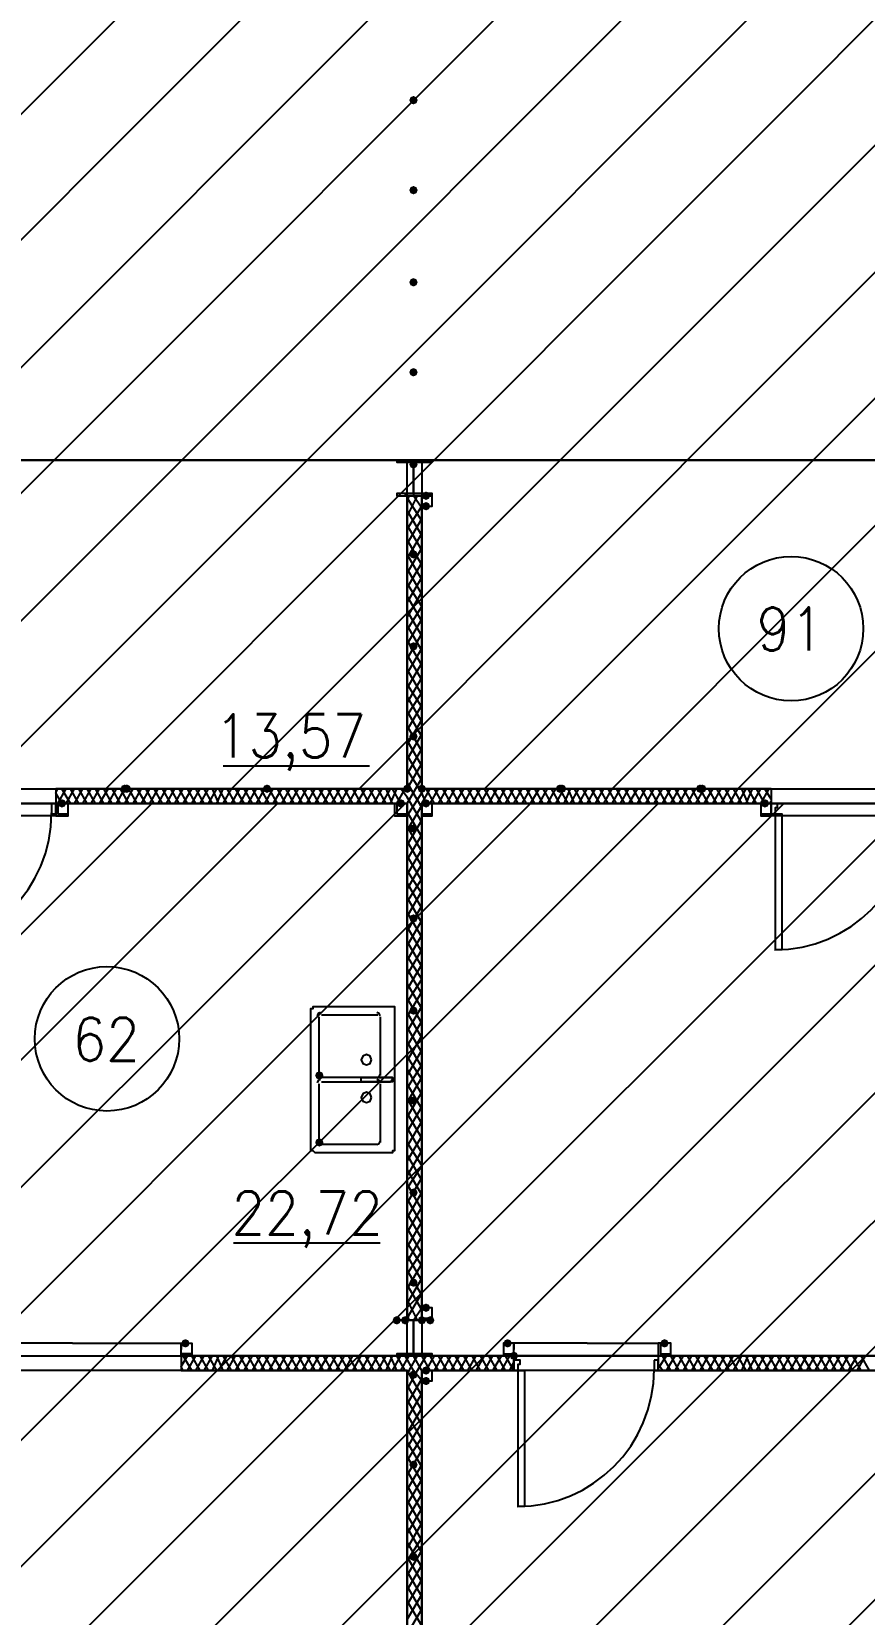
# Model space of a CAD drawing. Header units: millimetres. Extents: x 0 to 420, y 0 to 297.
# Drawn here: x 353.38 to 370.23, y 147.98 to 179.99 of the extents above; entities that cross this region are included whole.
import ezdxf

# ---------------------------------------------------------------- set-up
doc = ezdxf.new("R2010")
doc.units = ezdxf.units.MM
doc.layers.get('0').update_dxf_attribs({"linetype": 'CONTINUOUS'})
doc.styles.get("Standard").update_dxf_attribs({"font": 'STANDARD'})

msp = doc.modelspace()

# ---------------------------------------------------------------- hatches: boundary and pattern name
at = {"true_color": 0x000007}
for points in [[(361.188, 178.604333), (361.163129, 178.544537), (361.103333, 178.519667), (361.043537, 178.544537), (361.018667, 178.604333), (361.043537, 178.664129), (361.103333, 178.689), (361.163129, 178.664129)], [(361.188, 176.784), (361.163129, 176.724204), (361.103333, 176.699333), (361.043537, 176.724204), (361.018667, 176.784), (361.043537, 176.843796), (361.103333, 176.868667), (361.163129, 176.843796)], [(361.188, 174.921333), (361.163129, 174.861537), (361.103333, 174.836667), (361.043537, 174.861537), (361.018667, 174.921333), (361.043537, 174.981129), (361.103333, 175.006), (361.163129, 174.981129)], [(361.188, 173.101), (361.163129, 173.041204), (361.103333, 173.016333), (361.043537, 173.041204), (361.018667, 173.101), (361.043537, 173.160796), (361.103333, 173.185667), (361.163129, 173.160796)], [(361.188, 171.238333), (361.163129, 171.178537), (361.103333, 171.153667), (361.043537, 171.178537), (361.018667, 171.238333), (361.043537, 171.298129), (361.103333, 171.323), (361.163129, 171.298129)], [(361.442, 170.603333), (361.417129, 170.543537), (361.357333, 170.518667), (361.297537, 170.543537), (361.272667, 170.603333), (361.297537, 170.663129), (361.357333, 170.688), (361.417129, 170.663129)], [(361.442, 170.391667), (361.417129, 170.331871), (361.357333, 170.307), (361.297537, 170.331871), (361.272667, 170.391667), (361.297537, 170.451462), (361.357333, 170.476333), (361.417129, 170.451463)], [(361.188, 169.418), (361.163129, 169.358204), (361.103333, 169.333333), (361.043537, 169.358204), (361.018667, 169.418), (361.043537, 169.477796), (361.103333, 169.502667), (361.163129, 169.477796)], [(361.188, 167.555333), (361.163129, 167.495537), (361.103333, 167.470667), (361.043537, 167.495537), (361.018667, 167.555333), (361.043537, 167.615129), (361.103333, 167.64), (361.163129, 167.615129)], [(361.188, 165.735), (361.163129, 165.675204), (361.103333, 165.650333), (361.043537, 165.675204), (361.018667, 165.735), (361.043537, 165.794796), (361.103333, 165.819667), (361.163129, 165.794796)], [(354.076, 164.380333), (354.051129, 164.320537), (353.991333, 164.295667), (353.931537, 164.320537), (353.906667, 164.380333), (353.931537, 164.440129), (353.991333, 164.465), (354.051129, 164.440129)], [(360.934, 164.380333), (360.909129, 164.320537), (360.849333, 164.295667), (360.789537, 164.320537), (360.764667, 164.380333), (360.789537, 164.440129), (360.849333, 164.465), (360.909129, 164.440129)], [(361.442, 164.380333), (361.417129, 164.320537), (361.357333, 164.295667), (361.297537, 164.320537), (361.272667, 164.380333), (361.297537, 164.440129), (361.357333, 164.465), (361.417129, 164.440129)], [(368.3, 164.380333), (368.275129, 164.320537), (368.215333, 164.295667), (368.155538, 164.320537), (368.130667, 164.380333), (368.155537, 164.440129), (368.215333, 164.465), (368.275129, 164.440129)], [(361.188, 163.872333), (361.163129, 163.812537), (361.103333, 163.787667), (361.043537, 163.812537), (361.018667, 163.872333), (361.043537, 163.932129), (361.103333, 163.957), (361.163129, 163.932129)], [(361.188, 162.052), (361.163129, 161.992204), (361.103333, 161.967333), (361.043537, 161.992204), (361.018667, 162.052), (361.043537, 162.111796), (361.103333, 162.136667), (361.163129, 162.111796)], [(361.188, 160.189333), (361.163129, 160.129537), (361.103333, 160.104667), (361.043537, 160.129537), (361.018667, 160.189333), (361.043537, 160.249129), (361.103333, 160.274), (361.163129, 160.249129)], [(359.283, 158.877), (359.258129, 158.817204), (359.198333, 158.792333), (359.138537, 158.817204), (359.113667, 158.877), (359.138537, 158.936796), (359.198333, 158.961667), (359.258129, 158.936796)], [(361.188, 158.369), (361.163129, 158.309204), (361.103333, 158.284333), (361.043537, 158.309204), (361.018667, 158.369), (361.043537, 158.428796), (361.103333, 158.453667), (361.163129, 158.428796)], [(359.283, 157.522333), (359.258129, 157.462538), (359.198333, 157.437667), (359.138537, 157.462538), (359.113667, 157.522333), (359.138537, 157.582129), (359.198333, 157.607), (359.258129, 157.582129)], [(361.188, 156.506333), (361.163129, 156.446537), (361.103333, 156.421667), (361.043537, 156.446537), (361.018667, 156.506333), (361.043537, 156.566129), (361.103333, 156.591), (361.163129, 156.566129)], [(361.188, 154.686), (361.163129, 154.626204), (361.103333, 154.601333), (361.043537, 154.626204), (361.018667, 154.686), (361.043537, 154.745796), (361.103333, 154.770667), (361.163129, 154.745796)], [(360.849333, 153.924), (360.824462, 153.864204), (360.764667, 153.839333), (360.704871, 153.864204), (360.68, 153.924), (360.704871, 153.983796), (360.764667, 154.008667), (360.824462, 153.983796)], [(361.018667, 153.924), (360.993796, 153.864204), (360.934, 153.839333), (360.874204, 153.864204), (360.849333, 153.924), (360.874204, 153.983796), (360.934, 154.008667), (360.993796, 153.983796)], [(361.357333, 153.924), (361.332462, 153.864204), (361.272667, 153.839333), (361.212871, 153.864204), (361.188, 153.924), (361.212871, 153.983796), (361.272667, 154.008667), (361.332462, 153.983796)], [(361.442, 154.178), (361.417129, 154.118204), (361.357333, 154.093333), (361.297537, 154.118204), (361.272667, 154.178), (361.297537, 154.237796), (361.357333, 154.262667), (361.417129, 154.237796)], [(361.526667, 153.924), (361.501796, 153.864204), (361.442, 153.839333), (361.382204, 153.864204), (361.357333, 153.924), (361.382204, 153.983796), (361.442, 154.008667), (361.501796, 153.983796)], [(356.573667, 153.458333), (356.548796, 153.398537), (356.489, 153.373667), (356.429204, 153.398537), (356.404333, 153.458333), (356.429204, 153.518129), (356.489, 153.543), (356.548796, 153.518129)], [(363.093, 153.458333), (363.068129, 153.398537), (363.008333, 153.373667), (362.948537, 153.398537), (362.923667, 153.458333), (362.948537, 153.518129), (363.008333, 153.543), (363.068129, 153.518129)], [(366.268, 153.458333), (366.243129, 153.398537), (366.183333, 153.373667), (366.123538, 153.398537), (366.098667, 153.458333), (366.123537, 153.518129), (366.183333, 153.543), (366.243129, 153.518129)], [(363.22, 153.204333), (363.195129, 153.144537), (363.135333, 153.119667), (363.075538, 153.144537), (363.050667, 153.204333), (363.075537, 153.264129), (363.135333, 153.289), (363.195129, 153.264129)], [(361.188, 152.823333), (361.163129, 152.763537), (361.103333, 152.738667), (361.043537, 152.763537), (361.018667, 152.823333), (361.043537, 152.883129), (361.103333, 152.908), (361.163129, 152.883129)], [(361.442, 152.908), (361.417129, 152.848204), (361.357333, 152.823333), (361.297537, 152.848204), (361.272667, 152.908), (361.297537, 152.967796), (361.357333, 152.992667), (361.417129, 152.967796)], [(361.442, 152.696333), (361.417129, 152.636537), (361.357333, 152.611667), (361.297537, 152.636537), (361.272667, 152.696333), (361.297537, 152.756129), (361.357333, 152.781), (361.417129, 152.756129)], [(361.188, 151.003), (361.163129, 150.943204), (361.103333, 150.918333), (361.043537, 150.943204), (361.018667, 151.003), (361.043537, 151.062796), (361.103333, 151.087667), (361.163129, 151.062796)], [(361.188, 149.140333), (361.163129, 149.080537), (361.103333, 149.055667), (361.043537, 149.080537), (361.018667, 149.140333), (361.043537, 149.200129), (361.103333, 149.225), (361.163129, 149.200129)]]:
    msp.add_hatch(color=0, dxfattribs=at).paths.add_polyline_path(points, flags=0)
h = msp.add_hatch(color=0, dxfattribs=at)
h.paths.add_polyline_path([(353.864333, 164.676667), (360.976333, 164.676667)], flags=0)
h.paths.add_polyline_path([(360.976333, 164.676667), (353.864333, 164.676667)], flags=0)
at = {"true_color": 0x0000fe}
for points in [[(355.346, 164.676667), (355.321129, 164.616871), (355.261333, 164.592), (355.201537, 164.616871), (355.176667, 164.676667), (355.201537, 164.736462), (355.261333, 164.761333), (355.321129, 164.736463)], [(355.388333, 164.676667), (355.363462, 164.616871), (355.303667, 164.592), (355.243871, 164.616871), (355.219, 164.676667), (355.243871, 164.736462), (355.303667, 164.761333), (355.363462, 164.736463)], [(358.224667, 164.676667), (358.199796, 164.616871), (358.14, 164.592), (358.080204, 164.616871), (358.055333, 164.676667), (358.080204, 164.736462), (358.14, 164.761333), (358.199796, 164.736463)], [(358.224667, 164.676667), (358.199796, 164.616871), (358.14, 164.592), (358.080204, 164.616871), (358.055333, 164.676667), (358.080204, 164.736462), (358.14, 164.761333), (358.199796, 164.736463)], [(361.061, 164.676667), (361.036129, 164.616871), (360.976333, 164.592), (360.916538, 164.616871), (360.891667, 164.676667), (360.916537, 164.736462), (360.976333, 164.761333), (361.036129, 164.736463)], [(361.061, 164.676667), (361.036129, 164.616871), (360.976333, 164.592), (360.916538, 164.616871), (360.891667, 164.676667), (360.916537, 164.736462), (360.976333, 164.761333), (361.036129, 164.736463)], [(361.357333, 164.676667), (361.332462, 164.616871), (361.272667, 164.592), (361.212871, 164.616871), (361.188, 164.676667), (361.212871, 164.736462), (361.272667, 164.761333), (361.332462, 164.736463)], [(361.357333, 164.676667), (361.332462, 164.616871), (361.272667, 164.592), (361.212871, 164.616871), (361.188, 164.676667), (361.212871, 164.736462), (361.272667, 164.761333), (361.332462, 164.736463)], [(364.151333, 164.676667), (364.126463, 164.616871), (364.066667, 164.592), (364.006871, 164.616871), (363.982, 164.676667), (364.006871, 164.736462), (364.066667, 164.761333), (364.126462, 164.736463)], [(364.193667, 164.676667), (364.168796, 164.616871), (364.109, 164.592), (364.049204, 164.616871), (364.024333, 164.676667), (364.049204, 164.736462), (364.109, 164.761333), (364.168796, 164.736463)], [(366.987667, 164.676667), (366.962796, 164.616871), (366.903, 164.592), (366.843204, 164.616871), (366.818333, 164.676667), (366.843204, 164.736462), (366.903, 164.761333), (366.962796, 164.736463)], [(367.03, 164.676667), (367.005129, 164.616871), (366.945333, 164.592), (366.885538, 164.616871), (366.860667, 164.676667), (366.885537, 164.736462), (366.945333, 164.761333), (367.005129, 164.736463)]]:
    msp.add_hatch(color=0, dxfattribs=at).paths.add_polyline_path(points, flags=0)
at = {"true_color": 0x000007}
h = msp.add_hatch(color=0, dxfattribs=at)
h.paths.add_polyline_path([(361.272667, 164.676667), (368.342333, 164.676667)], flags=0)
h.paths.add_polyline_path([(368.342333, 164.676667), (361.272667, 164.676667)], flags=0)

# ---------------------------------------------------------------- linework, layer by layer
at = {"color": 0, "true_color": 0x000020}
for points in [[(354.880334, 164.676666), (390.440333, 200.278999)], [(357.420334, 164.676666), (390.440333, 197.696666)], [(360.002667, 164.676666), (390.440333, 195.156666)], [(362.542667, 164.676666), (390.440333, 192.574333)], [(365.125, 164.676666), (390.440333, 190.034333)], [(339.513334, 164.676666), (363.685667, 188.848999)], [(342.053334, 164.676666), (366.225667, 188.848999)], [(344.635667, 164.676666), (368.808, 188.848999)], [(347.175667, 164.676666), (371.348, 188.848999)], [(349.758, 164.676666), (373.930334, 188.848999)], [(352.298, 164.676666), (376.470334, 188.848999)], [(367.665, 164.676666), (390.440333, 187.451999)]]:
    msp.add_lwpolyline(points, dxfattribs=at)
at = {"color": 0, "true_color": 0x000008}
msp.add_lwpolyline([(256.413, 171.323), (377.867333, 171.323), (377.867333, 182.202667), (256.413, 182.202667)], close=True, dxfattribs=at)
at = {"color": 0, "true_color": 0x0000ab}
for points in [[(360.976333, 164.676667), (360.976333, 171.323), (343.873667, 171.323), (343.873667, 164.676667)], [(377.867333, 171.323), (361.272667, 171.323), (361.272667, 164.676667), (377.867333, 164.676667)]]:
    msp.add_lwpolyline(points, close=True, dxfattribs=at)
at = {"color": 0, "true_color": 0x000007}
for points in [[(360.764667, 171.323), (360.764667, 171.280667)], [(360.934, 171.323), (360.934, 171.280667)], [(361.103333, 171.323), (361.103333, 170.603333)], [(361.272667, 171.323), (361.272667, 171.280667)], [(361.442, 171.323), (361.442, 171.280667)], [(360.764667, 170.645667), (360.764667, 170.603333)], [(360.934, 170.645667), (360.934, 170.603333)], [(361.272667, 170.645667), (361.272667, 170.603333)], [(361.442, 170.645667), (361.442, 170.603333)], [(360.976333, 170.476333), (361.018667, 170.603333)], [(360.976333, 170.18), (361.188, 170.603333)], [(361.272667, 164.676667), (361.272667, 170.603333), (360.976333, 170.603333), (360.976333, 164.676667)], [(361.272667, 170.095333), (360.976333, 170.561)], [(360.976333, 169.926), (361.272667, 170.391667)], [(361.272667, 170.349333), (361.103333, 170.603333)], [(361.272667, 169.799), (360.976333, 170.307)], [(360.976333, 169.629667), (361.272667, 170.137667)], [(361.272667, 169.502667), (360.976333, 170.010667)], [(360.976333, 169.333333), (361.272667, 169.841333)], [(361.272667, 169.206333), (360.976333, 169.714333)], [(360.976333, 169.037), (361.272667, 169.545)], [(361.272667, 168.91), (360.976333, 169.418)], [(360.976333, 168.740667), (361.272667, 169.248667)], [(361.272667, 168.613667), (360.976333, 169.121667)], [(360.976333, 168.444333), (361.272667, 168.952333)], [(361.272667, 168.359667), (360.976333, 168.825333)], [(360.976333, 168.148), (361.272667, 168.656)], [(361.272667, 168.063333), (360.976333, 168.571333)], [(360.976333, 167.894), (361.272667, 168.359667)], [(361.272667, 167.767), (360.976333, 168.275)], [(360.976333, 167.597667), (361.272667, 168.105667)], [(361.272667, 167.470667), (360.976333, 167.978667)], [(360.976333, 167.301333), (361.272667, 167.809333)], [(361.272667, 167.174333), (360.976333, 167.682333)], [(360.976333, 167.005), (361.272667, 167.513)], [(361.272667, 166.878), (360.976333, 167.386)], [(360.976333, 166.708667), (361.272667, 167.216667)], [(361.272667, 166.581667), (360.976333, 167.089667)], [(360.976333, 166.412333), (361.272667, 166.920333)], [(361.272667, 166.327667), (360.976333, 166.793333)], [(360.976333, 166.158333), (361.272667, 166.624)], [(361.272667, 166.031333), (360.976333, 166.539333)], [(360.976333, 165.862), (361.272667, 166.37)], [(361.272667, 165.735), (360.976333, 166.243)], [(360.976333, 165.565667), (361.272667, 166.073667)], [(361.272667, 165.438667), (360.976333, 165.946667)], [(360.976333, 165.269333), (361.272667, 165.777333)], [(361.272667, 165.142333), (360.976333, 165.650333)], [(360.976333, 164.973), (361.272667, 165.481)], [(361.272667, 164.846), (360.976333, 165.354)], [(357.251, 165.142333), (360.214333, 165.142333)], [(360.976333, 164.676667), (361.272667, 165.184667)], [(361.272667, 164.592), (360.976333, 165.057667)], [(360.976333, 164.380333), (361.272667, 164.888333)], [(353.864333, 164.592), (353.906667, 164.676667)], [(353.864333, 164.676667), (360.976333, 164.676667), (353.864333, 164.676667), (360.976333, 164.676667)], [(353.864333, 164.676667), (353.864333, 164.380333)], [(353.864333, 164.676667), (353.864333, 164.380333)], [(360.976333, 164.676667), (353.864333, 164.676667)], [(353.991333, 164.380333), (353.864333, 164.592)], [(353.906667, 164.380333), (354.076, 164.676667)], [(354.160667, 164.380333), (353.991333, 164.676667)], [(354.076, 164.380333), (354.245333, 164.676667)], [(354.33, 164.380333), (354.160667, 164.676667)], [(354.245333, 164.380333), (354.414667, 164.676667)], [(354.499333, 164.380333), (354.33, 164.676667)], [(354.414667, 164.380333), (354.584, 164.676667)], [(354.668667, 164.380333), (354.499333, 164.676667)], [(354.584, 164.380333), (354.753333, 164.676667)], [(354.838, 164.380333), (354.668667, 164.676667)], [(354.753333, 164.380333), (354.922667, 164.676667)], [(355.007333, 164.380333), (354.838, 164.676667)], [(354.922667, 164.380333), (355.092, 164.676667)], [(355.176667, 164.380333), (355.007333, 164.676667)], [(355.092, 164.380333), (355.261333, 164.676667)], [(355.346, 164.380333), (355.176667, 164.676667)], [(355.261333, 164.380333), (355.430667, 164.676667)], [(355.515333, 164.380333), (355.346, 164.676667)], [(355.430667, 164.380333), (355.6, 164.676667)], [(355.684667, 164.380333), (355.515333, 164.676667)], [(355.6, 164.380333), (355.769333, 164.676667)], [(355.854, 164.380333), (355.684667, 164.676667)], [(355.769333, 164.380333), (355.938667, 164.676667)], [(356.023333, 164.380333), (355.854, 164.676667)], [(355.938667, 164.380333), (356.108, 164.676667)], [(356.192667, 164.380333), (356.023333, 164.676667)], [(356.108, 164.380333), (356.277333, 164.676667)], [(356.362, 164.380333), (356.192667, 164.676667)], [(356.277333, 164.380333), (356.446667, 164.676667)], [(356.531333, 164.380333), (356.362, 164.676667)], [(356.446667, 164.380333), (356.616, 164.676667)], [(356.700667, 164.380333), (356.531333, 164.676667)], [(356.616, 164.380333), (356.785333, 164.676667)], [(356.87, 164.380333), (356.700667, 164.676667)], [(356.785333, 164.380333), (356.954667, 164.676667)], [(357.039333, 164.380333), (356.87, 164.676667)], [(356.954667, 164.380333), (357.124, 164.676667)], [(357.166333, 164.380333), (357.039333, 164.676667)], [(357.124, 164.380333), (357.251, 164.676667)], [(357.335667, 164.380333), (357.166333, 164.676667)], [(357.251, 164.380333), (357.420333, 164.676667)], [(357.505, 164.380333), (357.335667, 164.676667)], [(357.420333, 164.380333), (357.589667, 164.676667)], [(357.674333, 164.380333), (357.505, 164.676667)], [(357.589667, 164.380333), (357.759, 164.676667)], [(357.843667, 164.380333), (357.674333, 164.676667)], [(357.759, 164.380333), (357.928333, 164.676667)], [(358.013, 164.380333), (357.843667, 164.676667)], [(357.928333, 164.380333), (358.097667, 164.676667)], [(358.182333, 164.380333), (358.013, 164.676667)], [(358.097667, 164.380333), (358.267, 164.676667)], [(358.351667, 164.380333), (358.182333, 164.676667)], [(358.267, 164.380333), (358.436333, 164.676667)], [(358.521, 164.380333), (358.351667, 164.676667)], [(358.436333, 164.380333), (358.605667, 164.676667)], [(358.690333, 164.380333), (358.521, 164.676667)], [(358.605667, 164.380333), (358.775, 164.676667)], [(358.859667, 164.380333), (358.690333, 164.676667)], [(358.775, 164.380333), (358.944333, 164.676667)], [(359.029, 164.380333), (358.859667, 164.676667)], [(358.944333, 164.380333), (359.113667, 164.676667)], [(359.198333, 164.380333), (359.029, 164.676667)], [(359.113667, 164.380333), (359.283, 164.676667)], [(359.367667, 164.380333), (359.198333, 164.676667)], [(359.283, 164.380333), (359.452333, 164.676667)], [(359.537, 164.380333), (359.367667, 164.676667)], [(359.452333, 164.380333), (359.621667, 164.676667)], [(359.706333, 164.380333), (359.537, 164.676667)], [(359.621667, 164.380333), (359.791, 164.676667)], [(359.875667, 164.380333), (359.706333, 164.676667)], [(359.791, 164.380333), (359.960333, 164.676667)], [(360.045, 164.380333), (359.875667, 164.676667)], [(359.960333, 164.380333), (360.129667, 164.676667)], [(360.214333, 164.380333), (360.045, 164.676667)], [(360.129667, 164.380333), (360.299, 164.676667)], [(360.383667, 164.380333), (360.214333, 164.676667)], [(360.299, 164.380333), (360.468333, 164.676667)], [(360.553, 164.380333), (360.383667, 164.676667)], [(360.468333, 164.380333), (360.637667, 164.676667)], [(360.68, 164.380333), (360.553, 164.676667)], [(360.637667, 164.380333), (360.764667, 164.676667)], [(360.849333, 164.380333), (360.68, 164.676667)], [(360.764667, 164.380333), (360.934, 164.676667)], [(360.976333, 164.507333), (360.849333, 164.676667)], [(361.272667, 164.295667), (360.976333, 164.803667)], [(360.976333, 164.126333), (361.272667, 164.592)], [(361.272667, 164.592), (361.272667, 164.676667)], [(361.272667, 164.380333), (361.442, 164.676667)], [(368.342333, 164.676667), (361.272667, 164.676667), (368.342333, 164.676667), (361.272667, 164.676667)], [(368.342333, 164.676667), (361.272667, 164.676667)], [(361.357333, 164.380333), (361.272667, 164.592)], [(361.526667, 164.380333), (361.357333, 164.676667)], [(361.442, 164.380333), (361.611333, 164.676667)], [(361.696, 164.380333), (361.526667, 164.676667)], [(361.611333, 164.380333), (361.780667, 164.676667)], [(361.865333, 164.380333), (361.696, 164.676667)], [(361.780667, 164.380333), (361.95, 164.676667)], [(362.034667, 164.380333), (361.865333, 164.676667)], [(361.95, 164.380333), (362.119333, 164.676667)], [(362.204, 164.380333), (362.034667, 164.676667)], [(362.119333, 164.380333), (362.288667, 164.676667)], [(362.373333, 164.380333), (362.204, 164.676667)], [(362.288667, 164.380333), (362.458, 164.676667)], [(362.542667, 164.380333), (362.373333, 164.676667)], [(362.458, 164.380333), (362.627333, 164.676667)], [(362.712, 164.380333), (362.542667, 164.676667)], [(362.627333, 164.380333), (362.796667, 164.676667)], [(362.881333, 164.380333), (362.712, 164.676667)], [(362.796667, 164.380333), (362.966, 164.676667)], [(363.050667, 164.380333), (362.881333, 164.676667)], [(362.966, 164.380333), (363.135333, 164.676667)], [(363.22, 164.380333), (363.050667, 164.676667)], [(363.135333, 164.380333), (363.304667, 164.676667)], [(363.389333, 164.380333), (363.22, 164.676667)], [(363.304667, 164.380333), (363.474, 164.676667)], [(363.558667, 164.380333), (363.389333, 164.676667)], [(363.474, 164.380333), (363.643333, 164.676667)], [(363.728, 164.380333), (363.558667, 164.676667)], [(363.643333, 164.380333), (363.812667, 164.676667)], [(363.897333, 164.380333), (363.728, 164.676667)], [(363.812667, 164.380333), (363.982, 164.676667)], [(364.066667, 164.380333), (363.897333, 164.676667)], [(363.982, 164.380333), (364.151333, 164.676667)], [(364.236, 164.380333), (364.066667, 164.676667)], [(364.151333, 164.380333), (364.278333, 164.676667)], [(364.363, 164.380333), (364.236, 164.676667)], [(364.278333, 164.380333), (364.447667, 164.676667)], [(364.532333, 164.380333), (364.363, 164.676667)], [(364.447667, 164.380333), (364.617, 164.676667)], [(364.701667, 164.380333), (364.532333, 164.676667)], [(364.617, 164.380333), (364.786333, 164.676667)], [(364.871, 164.380333), (364.701667, 164.676667)], [(364.786333, 164.380333), (364.955667, 164.676667)], [(365.040333, 164.380333), (364.871, 164.676667)], [(364.955667, 164.380333), (365.125, 164.676667)], [(365.209667, 164.380333), (365.040333, 164.676667)], [(365.125, 164.380333), (365.294333, 164.676667)], [(365.379, 164.380333), (365.209667, 164.676667)], [(365.294333, 164.380333), (365.463667, 164.676667)], [(365.548333, 164.380333), (365.379, 164.676667)], [(365.463667, 164.380333), (365.633, 164.676667)], [(365.717667, 164.380333), (365.548333, 164.676667)], [(365.633, 164.380333), (365.802333, 164.676667)], [(365.887, 164.380333), (365.717667, 164.676667)], [(365.802333, 164.380333), (365.971667, 164.676667)], [(366.056333, 164.380333), (365.887, 164.676667)], [(365.971667, 164.380333), (366.141, 164.676667)], [(366.225667, 164.380333), (366.056333, 164.676667)], [(366.141, 164.380333), (366.310333, 164.676667)], [(366.395, 164.380333), (366.225667, 164.676667)], [(366.310333, 164.380333), (366.479667, 164.676667)], [(366.564333, 164.380333), (366.395, 164.676667)], [(366.479667, 164.380333), (366.649, 164.676667)], [(366.733667, 164.380333), (366.564333, 164.676667)], [(366.649, 164.380333), (366.818333, 164.676667)], [(366.903, 164.380333), (366.733667, 164.676667)], [(366.818333, 164.380333), (366.987667, 164.676667)], [(367.072333, 164.380333), (366.903, 164.676667)], [(366.987667, 164.380333), (367.157, 164.676667)], [(367.241667, 164.380333), (367.072333, 164.676667)], [(367.157, 164.380333), (367.326333, 164.676667)], [(367.411, 164.380333), (367.241667, 164.676667)], [(367.326333, 164.380333), (367.495667, 164.676667)], [(367.580333, 164.380333), (367.411, 164.676667)], [(367.495667, 164.380333), (367.665, 164.676667)], [(367.749667, 164.380333), (367.580333, 164.676667)], [(367.665, 164.380333), (367.834333, 164.676667)], [(367.876667, 164.380333), (367.749667, 164.676667)], [(367.834333, 164.380333), (367.961333, 164.676667)], [(368.046, 164.380333), (367.876667, 164.676667)], [(367.961333, 164.380333), (368.130667, 164.676667)], [(368.215333, 164.380333), (368.046, 164.676667)], [(368.130667, 164.380333), (368.3, 164.676667)], [(368.342333, 164.465), (368.215333, 164.676667)], [(368.342333, 164.676667), (368.342333, 164.380333)], [(368.342333, 164.676667), (368.342333, 164.380333)], [(352.425, 164.380333), (353.864333, 164.380333), (353.864333, 164.253333)], [(353.864333, 164.253333), (353.864333, 164.126333), (352.425, 164.126333)], [(353.864333, 164.380333), (360.976333, 164.380333)], [(360.934, 164.380333), (360.976333, 164.380333)], [(361.272667, 163.999333), (360.976333, 164.507333)], [(360.976333, 164.380333), (360.976333, 153.924), (361.272667, 153.924)], [(360.976333, 163.83), (361.272667, 164.338)], [(361.272667, 164.380333), (368.342333, 164.380333)], [(361.272667, 153.924), (361.272667, 164.380333)], [(368.3, 164.380333), (368.342333, 164.422667)], [(368.342333, 164.253333), (368.342333, 164.380333), (369.824, 164.380333)], [(369.824, 164.126333), (368.342333, 164.126333), (368.342333, 164.253333)], [(369.824, 164.380333), (371.263333, 164.380333), (371.263333, 164.253333)], [(371.263333, 164.253333), (371.263333, 164.126333), (369.824, 164.126333)], [(351.006833, 161.417), (351.290342, 161.431316), (351.56566, 161.473334), (351.831395, 161.54166), (352.086151, 161.634901), (352.328537, 161.751663), (352.557157, 161.890552), (352.770619, 162.050176), (352.967528, 162.229139), (353.146491, 162.426048), (353.306114, 162.639509), (353.445004, 162.86813), (353.561766, 163.110515), (353.655007, 163.365272), (353.723333, 163.631006), (353.765351, 163.906325), (353.779667, 164.189833)], [(353.991333, 164.168667), (353.991333, 164.126333)], [(360.849333, 164.168667), (360.849333, 164.126333)], [(361.272667, 163.703), (360.976333, 164.211)], [(360.976333, 163.533667), (361.272667, 164.041667)], [(361.357333, 164.168667), (361.357333, 164.126333)], [(368.215333, 164.168667), (368.215333, 164.126333)], [(368.405833, 161.417), (368.689342, 161.431316), (368.96466, 161.473334), (369.230395, 161.54166), (369.485151, 161.634901), (369.727537, 161.751663), (369.956157, 161.890552), (370.169619, 162.050176), (370.366528, 162.229139), (370.545491, 162.426048), (370.705114, 162.639509), (370.844004, 162.86813), (370.960766, 163.110515), (371.054007, 163.365272), (371.122333, 163.631006), (371.164351, 163.906325), (371.178667, 164.189833)], [(361.272667, 163.406667), (360.976333, 163.914667)], [(360.976333, 163.237333), (361.272667, 163.745333)], [(361.272667, 163.110333), (360.976333, 163.618333)], [(360.976333, 162.941), (361.272667, 163.449)], [(361.272667, 162.814), (360.976333, 163.322)], [(360.976333, 162.644667), (361.272667, 163.152667)], [(361.272667, 162.56), (360.976333, 163.025667)], [(360.976333, 162.390667), (361.272667, 162.856333)], [(361.272667, 162.263667), (360.976333, 162.771667)], [(360.976333, 162.094333), (361.272667, 162.602333)], [(361.272667, 161.967333), (360.976333, 162.475333)], [(360.976333, 161.798), (361.272667, 162.306)], [(361.272667, 161.671), (360.976333, 162.179)], [(360.976333, 161.501667), (361.272667, 162.009667)], [(361.272667, 161.374667), (360.976333, 161.882667)], [(360.976333, 161.205333), (361.272667, 161.713333)], [(361.272667, 161.078333), (360.976333, 161.586333)], [(360.976333, 160.909), (361.272667, 161.417)], [(361.272667, 160.824333), (360.976333, 161.29)], [(360.976333, 160.612667), (361.272667, 161.120667)], [(361.272667, 160.528), (360.976333, 161.036)], [(360.976333, 160.358667), (361.272667, 160.824333)], [(361.272667, 160.231667), (360.976333, 160.739667)], [(360.976333, 160.062333), (361.272667, 160.570333)], [(361.272667, 159.935333), (360.976333, 160.443333)], [(359.2195, 160.147), (359.174605, 160.128394), (359.156, 160.0835)], [(359.240667, 160.104667), (360.383667, 160.104667)], [(360.426, 160.0835), (360.407394, 160.128394), (360.3625, 160.147)], [(360.976333, 159.766), (361.272667, 160.274)], [(361.272667, 159.639), (360.976333, 160.147)], [(359.198333, 158.877), (359.198333, 160.062333)], [(360.426, 160.062333), (360.426, 158.877)], [(360.976333, 159.469667), (361.272667, 159.977667)], [(361.272667, 159.342667), (360.976333, 159.850667)], [(360.976333, 159.173333), (361.272667, 159.681333)], [(361.272667, 159.046333), (360.976333, 159.554333)], [(360.976333, 158.877), (361.272667, 159.385)], [(361.272667, 158.792333), (360.976333, 159.258)], [(359.156, 158.898167), (359.174605, 158.853272), (359.2195, 158.834667)], [(360.383667, 158.834667), (359.240667, 158.834667)], [(360.3625, 158.834667), (360.407394, 158.853272), (360.426, 158.898167)], [(360.976333, 158.623), (361.272667, 159.088667)], [(361.272667, 158.496), (360.976333, 159.004)], [(360.976333, 158.326667), (361.272667, 158.834667)], [(359.2195, 158.792333), (359.174605, 158.773728), (359.156, 158.728833)], [(359.198333, 157.522333), (359.198333, 158.707667)], [(359.240667, 158.75), (360.383667, 158.75)], [(360.426, 158.728833), (360.407394, 158.773728), (360.3625, 158.792333)], [(360.426, 158.707667), (360.426, 157.522333)], [(361.272667, 158.199667), (360.976333, 158.707667)], [(360.976333, 158.030333), (361.272667, 158.538333)], [(361.272667, 157.903333), (360.976333, 158.411333)], [(360.976333, 157.734), (361.272667, 158.242)], [(361.272667, 157.607), (360.976333, 158.115)], [(360.976333, 157.437667), (361.272667, 157.945667)], [(359.156, 157.5435), (359.174605, 157.498606), (359.2195, 157.48)], [(360.3625, 157.48), (360.407394, 157.498606), (360.426, 157.5435)], [(361.272667, 157.310667), (360.976333, 157.818667)], [(360.976333, 157.141333), (361.272667, 157.649333)], [(361.272667, 157.056667), (360.976333, 157.522333)], [(360.383667, 157.48), (359.240667, 157.48)], [(360.976333, 156.845), (361.272667, 157.353)], [(361.272667, 156.760333), (360.976333, 157.268333)], [(360.976333, 156.591), (361.272667, 157.056667)], [(361.272667, 156.464), (360.976333, 156.972)], [(360.976333, 156.294667), (361.272667, 156.802667)], [(361.272667, 156.167667), (360.976333, 156.675667)], [(360.976333, 155.998333), (361.272667, 156.506333)], [(361.272667, 155.871333), (360.976333, 156.379333)], [(360.976333, 155.702), (361.272667, 156.21)], [(361.272667, 155.575), (360.976333, 156.083)], [(360.976333, 155.405667), (361.272667, 155.913667)], [(361.272667, 155.278667), (360.976333, 155.786667)], [(360.976333, 155.109333), (361.272667, 155.617333)], [(357.462667, 155.490333), (360.426, 155.490333)], [(361.272667, 155.024667), (360.976333, 155.490333)], [(360.976333, 154.855333), (361.272667, 155.321)], [(361.272667, 154.728333), (360.976333, 155.236333)], [(360.976333, 154.559), (361.272667, 155.067)], [(361.272667, 154.432), (360.976333, 154.94)], [(360.976333, 154.262667), (361.272667, 154.770667)], [(361.272667, 154.135667), (360.976333, 154.643667)], [(360.976333, 153.966333), (361.272667, 154.474333)], [(361.188, 153.924), (360.976333, 154.347333)], [(361.018667, 153.924), (360.976333, 154.051)], [(361.103333, 153.924), (361.272667, 154.178)], [(361.103333, 153.924), (361.103333, 153.204333)], [(361.357333, 153.966333), (361.357333, 153.924)], [(354.203, 153.458333), (352.044, 153.458333), (352.044, 153.331333)], [(354.203, 153.458333), (356.404333, 153.458333), (356.616, 153.458333), (356.616, 153.246667), (356.404333, 153.246667), (356.404333, 153.458333), (356.616, 153.458333), (356.616, 153.204333), (356.404333, 153.204333), (356.404333, 153.458333), (356.404333, 153.331333)], [(364.617, 153.458333), (363.135333, 153.458333), (362.923667, 153.458333), (362.923667, 153.246667), (363.135333, 153.246667), (363.135333, 153.458333), (362.923667, 153.458333), (362.923667, 153.204333), (363.135333, 153.204333), (363.135333, 153.458333), (363.135333, 153.331333)], [(364.617, 153.458333), (366.056333, 153.458333), (366.056333, 153.331333)], [(352.044, 153.331333), (352.044, 153.204333), (354.203, 153.204333)], [(354.203, 153.204333), (356.404333, 153.204333), (356.404333, 153.331333)], [(356.404333, 152.992667), (356.531333, 153.204333)], [(356.404333, 153.204333), (356.404333, 152.908)], [(356.404333, 153.204333), (356.404333, 152.908)], [(363.135333, 153.204333), (356.404333, 153.204333)], [(356.616, 152.908), (356.446667, 153.204333)], [(356.489, 153.246667), (356.489, 153.204333)], [(356.531333, 152.908), (356.700667, 153.204333)], [(356.785333, 152.908), (356.616, 153.204333)], [(356.700667, 152.908), (356.87, 153.204333)], [(356.954667, 152.908), (356.785333, 153.204333)], [(356.87, 152.908), (357.039333, 153.204333)], [(357.124, 152.908), (356.954667, 153.204333)], [(357.039333, 152.908), (357.166333, 153.204333)], [(357.251, 152.908), (357.124, 153.204333)], [(357.166333, 152.908), (357.335667, 153.204333)], [(357.420333, 152.908), (357.251, 153.204333)], [(357.335667, 152.908), (357.505, 153.204333)], [(357.589667, 152.908), (357.420333, 153.204333)], [(357.505, 152.908), (357.674333, 153.204333)], [(357.759, 152.908), (357.589667, 153.204333)], [(357.674333, 152.908), (357.843667, 153.204333)], [(357.928333, 152.908), (357.759, 153.204333)], [(357.843667, 152.908), (358.013, 153.204333)], [(358.097667, 152.908), (357.928333, 153.204333)], [(358.013, 152.908), (358.182333, 153.204333)], [(358.267, 152.908), (358.097667, 153.204333)], [(358.182333, 152.908), (358.351667, 153.204333)], [(358.436333, 152.908), (358.267, 153.204333)], [(358.351667, 152.908), (358.521, 153.204333)], [(358.605667, 152.908), (358.436333, 153.204333)], [(358.521, 152.908), (358.690333, 153.204333)], [(358.775, 152.908), (358.605667, 153.204333)], [(358.690333, 152.908), (358.859667, 153.204333)], [(358.944333, 152.908), (358.775, 153.204333)], [(358.859667, 152.908), (359.029, 153.204333)], [(359.113667, 152.908), (358.944333, 153.204333)], [(359.029, 152.908), (359.198333, 153.204333)], [(359.283, 152.908), (359.113667, 153.204333)], [(359.198333, 152.908), (359.367667, 153.204333)], [(359.452333, 152.908), (359.283, 153.204333)], [(359.367667, 152.908), (359.537, 153.204333)], [(359.621667, 152.908), (359.452333, 153.204333)], [(359.537, 152.908), (359.706333, 153.204333)], [(359.791, 152.908), (359.621667, 153.204333)], [(359.706333, 152.908), (359.875667, 153.204333)], [(359.960333, 152.908), (359.791, 153.204333)], [(359.875667, 152.908), (360.045, 153.204333)], [(360.129667, 152.908), (359.960333, 153.204333)], [(360.045, 152.908), (360.214333, 153.204333)], [(360.299, 152.908), (360.129667, 153.204333)], [(360.214333, 152.908), (360.383667, 153.204333)], [(360.468333, 152.908), (360.299, 153.204333)], [(360.383667, 152.908), (360.553, 153.204333)], [(360.637667, 152.908), (360.468333, 153.204333)], [(360.553, 152.908), (360.68, 153.204333)], [(360.764667, 152.908), (360.637667, 153.204333)], [(360.68, 152.908), (360.849333, 153.204333)], [(360.764667, 153.246667), (360.764667, 153.204333)], [(360.934, 152.908), (360.764667, 153.204333)], [(360.849333, 152.908), (361.018667, 153.204333)], [(360.934, 153.246667), (360.934, 153.204333)], [(361.103333, 152.908), (360.934, 153.204333)], [(361.018667, 152.908), (361.188, 153.204333)], [(361.272667, 152.908), (361.103333, 153.204333)], [(361.188, 152.908), (361.357333, 153.204333)], [(361.272667, 153.246667), (361.272667, 153.204333)], [(361.442, 152.908), (361.272667, 153.204333)], [(361.357333, 152.908), (361.526667, 153.204333)], [(361.442, 153.246667), (361.442, 153.204333)], [(361.611333, 152.908), (361.442, 153.204333)], [(361.526667, 152.908), (361.696, 153.204333)], [(361.780667, 152.908), (361.611333, 153.204333)], [(361.696, 152.908), (361.865333, 153.204333)], [(361.95, 152.908), (361.780667, 153.204333)], [(361.865333, 152.908), (362.034667, 153.204333)], [(362.119333, 152.908), (361.95, 153.204333)], [(362.034667, 152.908), (362.204, 153.204333)], [(362.288667, 152.908), (362.119333, 153.204333)], [(362.204, 152.908), (362.373333, 153.204333)], [(362.458, 152.908), (362.288667, 153.204333)], [(362.373333, 152.908), (362.542667, 153.204333)], [(362.627333, 152.908), (362.458, 153.204333)], [(362.542667, 152.908), (362.712, 153.204333)], [(362.796667, 152.908), (362.627333, 153.204333)], [(362.712, 152.908), (362.881333, 153.204333)], [(362.966, 152.908), (362.796667, 153.204333)], [(362.881333, 152.908), (363.050667, 153.204333)], [(363.135333, 152.908), (362.966, 153.204333)], [(363.008333, 153.246667), (363.008333, 153.204333)], [(363.050667, 152.908), (363.135333, 153.077333)], [(364.617, 153.204333), (363.135333, 153.204333), (363.135333, 153.331333)], [(363.135333, 153.204333), (363.135333, 153.119667), (363.135333, 152.908)], [(363.135333, 153.204333), (363.135333, 153.119667)], [(366.056333, 153.331333), (366.056333, 153.204333), (364.617, 153.204333)], [(366.056333, 152.950333), (366.225667, 153.204333)], [(366.056333, 153.204333), (366.056333, 153.119667), (366.056333, 152.908)], [(366.056333, 153.204333), (366.056333, 153.119667)], [(370.713, 153.204333), (366.056333, 153.204333)], [(366.141, 152.908), (366.056333, 153.035)], [(366.310333, 152.908), (366.141, 153.204333)], [(366.183333, 153.246667), (366.183333, 153.204333)], [(366.225667, 152.908), (366.395, 153.204333)], [(366.479667, 152.908), (366.310333, 153.204333)], [(366.395, 152.908), (366.564333, 153.204333)], [(366.649, 152.908), (366.479667, 153.204333)], [(366.564333, 152.908), (366.733667, 153.204333)], [(366.818333, 152.908), (366.649, 153.204333)], [(366.733667, 152.908), (366.903, 153.204333)], [(366.987667, 152.908), (366.818333, 153.204333)], [(366.903, 152.908), (367.072333, 153.204333)], [(367.157, 152.908), (366.987667, 153.204333)], [(367.072333, 152.908), (367.241667, 153.204333)], [(367.326333, 152.908), (367.157, 153.204333)], [(367.241667, 152.908), (367.411, 153.204333)], [(367.495667, 152.908), (367.326333, 153.204333)], [(367.411, 152.908), (367.580333, 153.204333)], [(367.665, 152.908), (367.495667, 153.204333)], [(367.580333, 152.908), (367.749667, 153.204333)], [(367.834333, 152.908), (367.665, 153.204333)], [(367.749667, 152.908), (367.876667, 153.204333)], [(367.961333, 152.908), (367.834333, 153.204333)], [(367.876667, 152.908), (368.046, 153.204333)], [(368.130667, 152.908), (367.961333, 153.204333)], [(368.046, 152.908), (368.215333, 153.204333)], [(368.3, 152.908), (368.130667, 153.204333)], [(368.215333, 152.908), (368.384667, 153.204333)], [(368.469333, 152.908), (368.3, 153.204333)], [(368.384667, 152.908), (368.554, 153.204333)], [(368.638667, 152.908), (368.469333, 153.204333)], [(368.554, 152.908), (368.723333, 153.204333)], [(368.808, 152.908), (368.638667, 153.204333)], [(368.723333, 152.908), (368.892667, 153.204333)], [(368.977333, 152.908), (368.808, 153.204333)], [(368.892667, 152.908), (369.062, 153.204333)], [(369.146667, 152.908), (368.977333, 153.204333)], [(369.062, 152.908), (369.231333, 153.204333)], [(369.316, 152.908), (369.146667, 153.204333)], [(369.231333, 152.908), (369.400667, 153.204333)], [(369.485333, 152.908), (369.316, 153.204333)], [(369.400667, 152.908), (369.57, 153.204333)], [(369.654667, 152.908), (369.485333, 153.204333)], [(369.57, 152.908), (369.739333, 153.204333)], [(369.824, 152.908), (369.654667, 153.204333)], [(369.739333, 152.908), (369.908667, 153.204333)], [(369.993333, 152.908), (369.824, 153.204333)], [(369.908667, 152.908), (370.078, 153.204333)], [(370.162667, 152.908), (369.993333, 153.204333)], [(370.078, 152.908), (370.247333, 153.204333)], [(370.332, 152.908), (370.162667, 153.204333)], [(356.446667, 152.908), (356.404333, 152.992667)], [(356.404333, 152.908), (360.976333, 152.908)], [(360.976333, 152.823333), (361.018667, 152.908)], [(360.976333, 152.527), (361.188, 152.908)], [(361.272667, 152.4), (360.976333, 152.908)], [(360.976333, 152.908), (360.976333, 136.567333), (361.272667, 136.567333)], [(360.976333, 152.230667), (361.272667, 152.738667)], [(361.272667, 152.696333), (361.103333, 152.908)], [(361.272667, 152.908), (363.135333, 152.908)], [(361.272667, 136.567333), (361.272667, 152.908)], [(363.198833, 150.156333), (363.482342, 150.170649), (363.75766, 150.212667), (364.023395, 150.280993), (364.278151, 150.374234), (364.520537, 150.490996), (364.749157, 150.629886), (364.962619, 150.789509), (365.159528, 150.968472), (365.338491, 151.165381), (365.498114, 151.378843), (365.637004, 151.607463), (365.753766, 151.849849), (365.847007, 152.104605), (365.915333, 152.37034), (365.957351, 152.645658), (365.971667, 152.929167)], [(366.056333, 152.908), (370.713, 152.908)], [(361.272667, 152.103667), (360.976333, 152.611667)], [(360.976333, 151.934333), (361.272667, 152.442333)], [(361.272667, 151.807333), (360.976333, 152.315333)], [(360.976333, 151.638), (361.272667, 152.146)], [(361.272667, 151.511), (360.976333, 152.019)], [(360.976333, 151.341667), (361.272667, 151.849667)], [(361.272667, 151.257), (360.976333, 151.722667)], [(360.976333, 151.087667), (361.272667, 151.553333)], [(361.272667, 150.960667), (360.976333, 151.468667)], [(360.976333, 150.791333), (361.272667, 151.299333)], [(361.272667, 150.664333), (360.976333, 151.172333)], [(360.976333, 150.495), (361.272667, 151.003)], [(361.272667, 150.368), (360.976333, 150.876)], [(360.976333, 150.198667), (361.272667, 150.706667)], [(361.272667, 150.071667), (360.976333, 150.579667)], [(360.976333, 149.902333), (361.272667, 150.410333)], [(361.272667, 149.775333), (360.976333, 150.283333)], [(360.976333, 149.606), (361.272667, 150.114)], [(361.272667, 149.479), (360.976333, 149.987)], [(360.976333, 149.309667), (361.272667, 149.817667)], [(361.272667, 149.225), (360.976333, 149.733)], [(360.976333, 149.055667), (361.272667, 149.521333)], [(361.272667, 148.928667), (360.976333, 149.436667)], [(360.976333, 148.759333), (361.272667, 149.267333)], [(361.272667, 148.632333), (360.976333, 149.140333)], [(360.976333, 148.463), (361.272667, 148.971)], [(361.272667, 148.336), (360.976333, 148.844)], [(360.976333, 148.166667), (361.272667, 148.674667)], [(361.272667, 148.039667), (360.976333, 148.547667)], [(360.976333, 147.870333), (361.272667, 148.378333)], [(361.272667, 147.743333), (360.976333, 148.251333)], [(360.976333, 147.574), (361.272667, 148.082)]]:
    msp.add_lwpolyline(points, dxfattribs=at)
for points in [[(361.484333, 171.323), (360.764667, 171.323), (360.764667, 171.280667), (361.103333, 171.280667), (361.103333, 170.645667), (360.764667, 170.645667), (360.764667, 170.603333), (361.484333, 170.603333), (361.484333, 170.645667), (361.103333, 170.645667), (361.103333, 171.280667), (361.484333, 171.280667)], [(361.484333, 170.603333), (361.272667, 170.603333), (361.272667, 170.391667), (361.484333, 170.391667), (361.484333, 170.603333), (361.272667, 170.603333), (361.272667, 170.391667), (361.484333, 170.391667)], [(353.864333, 164.676667), (360.976333, 164.676667)], [(360.976333, 164.676667), (353.864333, 164.676667)], [(353.864333, 164.676667), (360.976333, 164.676667), (353.864333, 164.676667), (360.976333, 164.676667)], [(361.272667, 164.676667), (368.342333, 164.676667)], [(368.342333, 164.676667), (361.272667, 164.676667)], [(368.342333, 164.676667), (361.272667, 164.676667)], [(368.342333, 164.676667), (361.272667, 164.676667)], [(343.873667, 164.380333), (343.873667, 153.204333), (360.976333, 153.204333), (360.976333, 164.380333)], [(353.779667, 164.380333), (353.779667, 164.295667), (353.779667, 164.168667), (353.864333, 164.168667), (353.864333, 164.380333)], [(354.118333, 164.380333), (353.906667, 164.380333), (353.906667, 164.168667), (354.118333, 164.168667), (354.118333, 164.380333), (353.864333, 164.380333), (353.864333, 164.126333), (354.118333, 164.126333)], [(360.976333, 164.380333), (360.764667, 164.380333), (360.764667, 164.168667), (360.976333, 164.168667), (360.976333, 164.380333), (360.722333, 164.380333), (360.722333, 164.126333), (360.976333, 164.126333)], [(361.484333, 164.380333), (361.272667, 164.380333), (361.272667, 164.168667), (361.484333, 164.168667), (361.484333, 164.380333), (361.272667, 164.380333), (361.272667, 164.126333), (361.484333, 164.126333)], [(377.867333, 153.204333), (377.867333, 164.380333), (361.272667, 164.380333), (361.272667, 153.204333)], [(368.342333, 164.380333), (368.130667, 164.380333), (368.130667, 164.168667), (368.342333, 164.168667), (368.342333, 164.380333), (368.130667, 164.380333), (368.130667, 164.126333), (368.342333, 164.126333)], [(368.342333, 164.380333), (368.342333, 164.168667), (368.427, 164.168667), (368.427, 164.295667), (368.469333, 164.295667), (368.469333, 164.380333)], [(368.427, 161.417), (368.427, 164.168667), (368.554, 164.168667), (368.554, 161.417)], [(359.029, 157.395333), (359.029, 160.189333), (359.029, 160.231667), (359.071333, 160.231667), (359.071333, 160.274), (359.113667, 160.274), (360.68, 160.274), (360.722333, 160.274), (360.722333, 160.231667), (360.722333, 160.189333), (360.722333, 157.395333), (360.722333, 157.353), (360.68, 157.353), (360.68, 157.310667), (359.113667, 157.310667), (359.071333, 157.353), (359.029, 157.353)], [(360.256667, 159.1945), (360.225673, 159.26934), (360.150833, 159.300333), (360.075993, 159.26934), (360.045, 159.1945), (360.075993, 159.11966), (360.150833, 159.088667), (360.225673, 159.11966)], [(360.087333, 158.75), (360.045, 158.75), (360.045, 158.792333), (360.045, 158.834667), (360.087333, 158.834667), (360.637667, 158.834667), (360.68, 158.834667), (360.68, 158.792333), (360.637667, 158.75)], [(360.383667, 158.834667), (360.510667, 158.834667)], [(360.510667, 158.75), (360.637667, 158.75), (360.68, 158.792333), (360.68, 158.834667), (360.637667, 158.834667), (360.510667, 158.834667), (360.68, 158.834667), (360.68, 158.75)], [(360.256667, 158.4325), (360.225673, 158.50734), (360.150833, 158.538333), (360.075993, 158.50734), (360.045, 158.4325), (360.075993, 158.35766), (360.150833, 158.326667), (360.225673, 158.35766)], [(360.383667, 158.75), (360.510667, 158.75)], [(361.484333, 154.178), (361.272667, 154.178), (361.272667, 153.966333), (361.484333, 153.966333), (361.484333, 154.178), (361.272667, 154.178), (361.272667, 153.924), (361.484333, 153.924)], [(361.484333, 153.924), (360.764667, 153.924), (361.103333, 153.924), (361.103333, 153.246667), (360.764667, 153.246667), (360.764667, 153.204333), (361.484333, 153.204333), (361.484333, 153.246667), (361.103333, 153.246667), (361.103333, 153.924)], [(366.310333, 153.458333), (366.098667, 153.458333), (366.098667, 153.246667), (366.310333, 153.246667), (366.310333, 153.458333), (366.056333, 153.458333), (366.056333, 153.204333), (366.310333, 153.204333)], [(363.135333, 153.119667), (363.135333, 152.908), (363.22, 152.908), (363.22, 153.035), (363.262333, 153.035), (363.262333, 153.119667)], [(363.135333, 152.908), (363.135333, 153.119667)], [(365.971667, 153.119667), (365.971667, 153.035), (365.971667, 152.908), (366.056333, 152.908), (366.056333, 153.119667)], [(366.056333, 152.908), (366.056333, 153.119667)], [(343.873667, 152.908), (343.873667, 118.448667), (360.976333, 118.448667), (360.976333, 152.908), (360.722333, 152.908), (347.556667, 152.908)], [(361.484333, 152.908), (361.272667, 152.908), (361.272667, 152.696333), (361.484333, 152.696333), (361.484333, 152.908), (361.272667, 152.908), (361.272667, 152.696333), (361.484333, 152.696333)], [(368.723333, 152.908), (361.272667, 152.908), (361.272667, 118.448667), (373.930333, 118.448667), (373.930333, 124.502333), (390.440333, 124.502333), (390.440333, 135.805333), (390.440333, 152.908)], [(363.22, 150.156333), (363.22, 152.908), (363.347, 152.908), (363.347, 150.156333)]]:
    msp.add_lwpolyline(points, close=True, dxfattribs=at)
at = {"color": 0, "true_color": 0x000004}
for points in [[(309.837667, 118.448666), (355.811667, 164.380333)], [(312.42, 118.448666), (358.351667, 164.380333)], [(314.96, 118.448666), (360.934, 164.380333)], [(317.542334, 118.448666), (363.474, 164.380333)], [(320.082334, 118.448666), (366.056334, 164.380333)], [(322.664667, 118.448666), (368.596334, 164.380333)], [(325.204667, 118.448666), (371.178667, 164.380333)], [(327.787, 118.448666), (373.718667, 164.380333)], [(330.327, 118.448666), (376.301, 164.380333)], [(332.909334, 118.448666), (377.867334, 163.364333)], [(335.491667, 118.448666), (377.867334, 160.824333)], [(338.031667, 118.448666), (377.867334, 158.241999)], [(340.614, 118.448666), (377.867334, 155.701999)]]:
    msp.add_lwpolyline(points, dxfattribs=at)
at = {"color": 0, "true_color": 0x000007}
for centre in [(368.7445, 167.915167), (354.9015, 159.617833)]:
    msp.add_circle(centre, 1.4605, dxfattribs=at)

# ---------------------------------------------------------------- texts
at = {"color": 0, "true_color": 0x000007, "char_height": 0.872032, "attachment_point": 1}
for s, insert, width in [('91', (368.045993, 168.342697), 0.87203199), ('13,57', (357.081667, 166.183699), 2.56764984), ('62', (354.203014, 160.045366), 1.06581688), ('22,72', (357.42032, 156.531695), 2.76143456)]:
    msp.add_mtext(s, dxfattribs=dict(at, insert=insert, width=width))

doc.saveas('drawing.dxf')
